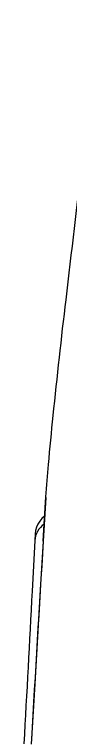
# Model space of a CAD drawing. Header units: millimetres. Extents: x 50 to 1284, y 47 to 781.
# Drawn here: x 865.8 to 869.8, y 148.1 to 210 of the extents above; entities that cross this region are included whole.
import ezdxf

# ---------------------------------------------------------------- set-up
doc = ezdxf.new("R2010")
doc.units = ezdxf.units.MM
doc.header["$LTSCALE"] = 20
doc.layers.add('00_COMPONENTS', color=7, linetype='Continuous')

msp = doc.modelspace()

# ---------------------------------------------------------------- linework, layer by layer
at = {"layer": '00_COMPONENTS', "color": 7, "linetype": 'Continuous'}
for p, q in [((867.683, 168.795), (867.459, 165.068)), ((866.768, 165.677), (866.738, 165.111))]:
    msp.add_line(p, q, dxfattribs=at)
at = {"layer": '00_COMPONENTS', "color": 9, "linetype": 'Continuous'}
for p, q in [((867.545, 166.499), (867.688, 168.845)), ((867.683, 168.795), (867.688, 168.845)), ((867.457, 165.054), (867.545, 166.499))]:
    msp.add_line(p, q, dxfattribs=at)
at = {"layer": '00_COMPONENTS', "color": 7, "linetype": 'Continuous'}
for points in [[(867.586, 167.187), (867.574, 167.179), (867.352, 166.988), (867.16, 166.766), (867.003, 166.519), (866.884, 166.251)], [(866.884, 166.251), (866.805, 165.968), (866.768, 165.678)], [(867.459, 165.068), (867.208, 160.898), (866.725, 152.87), (866.429, 147.721)]]:
    msp.add_lwpolyline(points, dxfattribs=at)
msp.add_arc((-7113.554, 1135.215), 8039.239, 353.2167945, 353.3915731, dxfattribs=at)
at = {"layer": '00_COMPONENTS', "color": 9, "linetype": 'Continuous'}
msp.add_arc((4644.906, -68.287), 3784.649, 176.465206, 176.722072, dxfattribs=at)
at = {"layer": '00_COMPONENTS', "color": 7, "linetype": 'Continuous'}
for points, knots in [([(867.688, 168.845), (867.744, 169.767), (867.942, 172.078), (868.493, 177.691), (869.02, 182.379), (869.412, 185.677)], [0, 0, 0, 0, 0.163733, 0.411205, 1, 1, 1, 1]), ([(866.738, 165.111), (866.661, 163.673), (866.354, 157.888), (866.038, 152.103), (865.808, 147.757)], [0, 0, 0, 0, 0.248747, 1, 1, 1, 1])]:
    msp.add_open_spline(points, degree=3, knots=knots, dxfattribs=at)
at = {"layer": '00_COMPONENTS', "color": 9, "linetype": 'Continuous'}
msp.add_open_spline([(867.542, 166.507), (867.312, 166.35), (866.917, 165.934), (866.752, 165.383), (866.738, 165.111)], degree=3, knots=[0, 0, 0, 0, 0.506457, 1, 1, 1, 1], dxfattribs=at)

doc.saveas('drawing.dxf')
